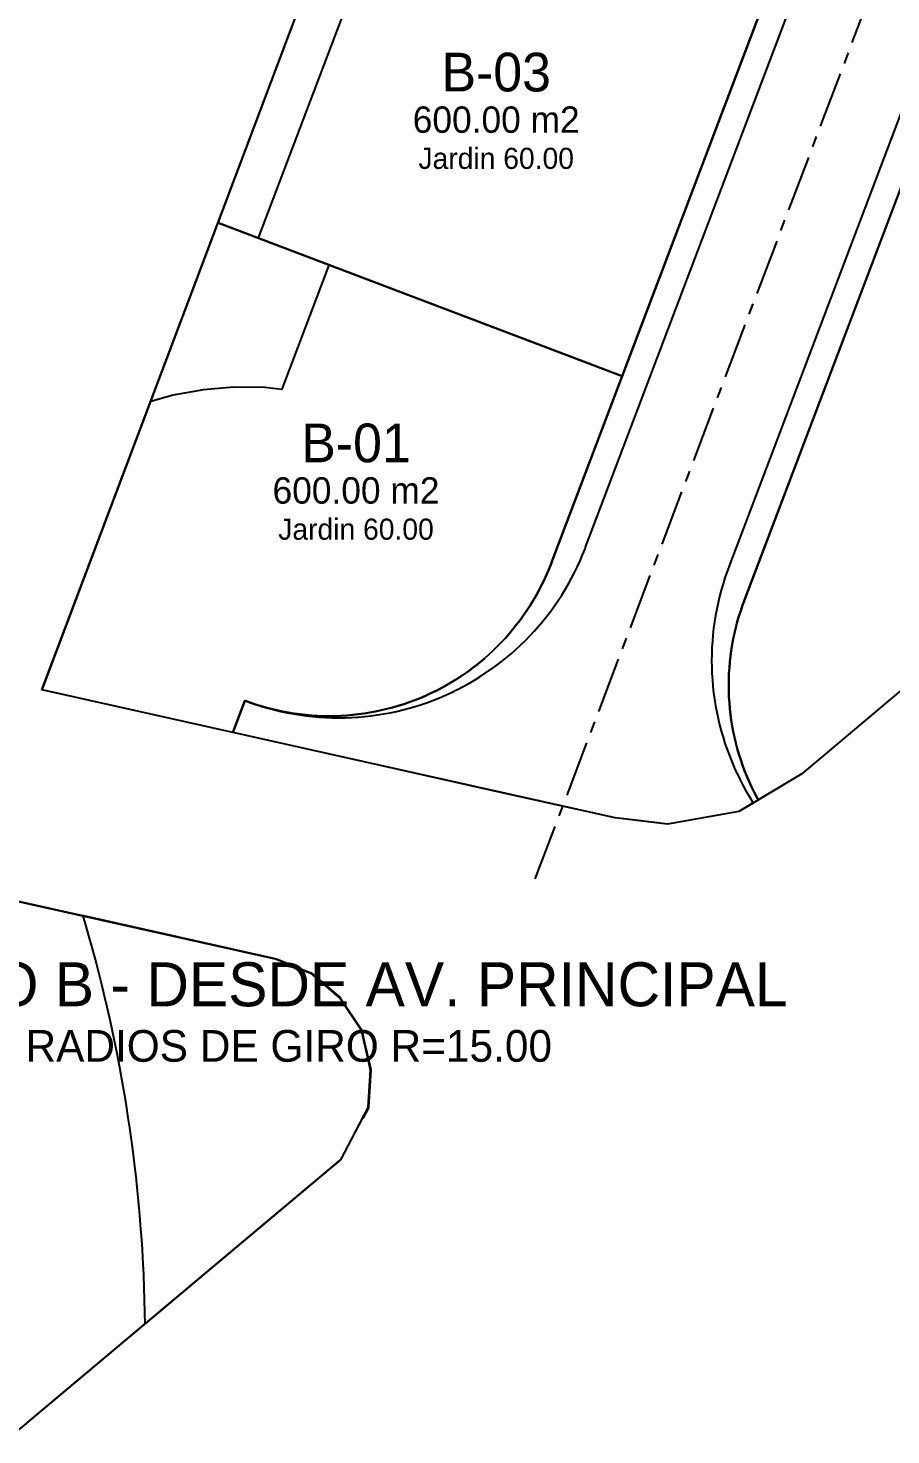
# Model space of a CAD drawing. Header units: metres. Extents: x 357848 to 358234, y 2285108 to 2285465.
# Drawn here: x 358046.2 to 358095.2, y 2285235.5 to 2285315.5 of the extents above; entities that cross this region are included whole.
import ezdxf
from ezdxf.enums import TextEntityAlignment as Align

# ---------------------------------------------------------------- set-up
doc = ezdxf.new("R2010")
doc.units = ezdxf.units.M
doc.linetypes.add('CENTER', pattern=[5.08, 3.175, -0.635, 0.635, -0.635])
for name, color, linetype in [('ACCESO', 1, 'Continuous'), ('JARDIN-DONACION-10', 3, 'Continuous'), ('LOTES', 2, 'Continuous'), ('LOTES-GRANDES', 6, 'Continuous'), ('POLIGONO', 5, 'Continuous'), ('TEXTO', 7, 'Continuous'), ('VIAL-ARROYO', 8, 'Continuous'), ('VIAL-DERECHO-VIA', 9, 'Continuous'), ('VIAL-EJE', 1, 'Continuous')]:
    doc.layers.add(name, color=color, linetype=linetype)

msp = doc.modelspace()

# ---------------------------------------------------------------- linework, layer by layer
at = {"layer": 'JARDIN-DONACION-10'}
msp.add_lwpolyline([(358067.923, 2285326.358), (358059.277, 2285303.543), (358059.276, 2285303.542), (358059.276, 2285303.541), (358059.275, 2285303.54), (358059.275, 2285303.539), (358059.274, 2285303.539), (358059.273, 2285303.538), (358059.273, 2285303.537), (358059.272, 2285303.537), (358059.271, 2285303.537), (358059.27, 2285303.536), (358059.269, 2285303.536), (358059.268, 2285303.536), (358059.267, 2285303.536), (358059.266, 2285303.536), (358059.265, 2285303.536), (358059.264, 2285303.537), (358057.006, 2285304.392), (358057.006, 2285304.392), (358057.005, 2285304.393), (358057.004, 2285304.393), (358057.004, 2285304.394), (358057.003, 2285304.394), (358057.002, 2285304.395), (358057.002, 2285304.396), (358057.001, 2285304.397), (358057.001, 2285304.398), (358057, 2285304.399), (358057, 2285304.399), (358057, 2285304.4), (358057, 2285304.401), (358057, 2285304.402), (358057, 2285304.403), (358057, 2285304.404), (358057, 2285304.405), (358065.604, 2285327.237)], dxfattribs=at)
for points in [[(358053.188, 2285294.243), (358053.187, 2285294.243), (358053.186, 2285294.243), (358053.185, 2285294.243), (358053.184, 2285294.243), (358053.183, 2285294.243), (358053.182, 2285294.243), (358053.181, 2285294.243), (358053.18, 2285294.244), (358053.18, 2285294.244), (358053.179, 2285294.245), (358053.178, 2285294.245), (358053.177, 2285294.246), (358053.177, 2285294.247), (358053.176, 2285294.248), (358053.176, 2285294.249), (358053.176, 2285294.25), (358053.175, 2285294.25), (358053.175, 2285294.251), (358053.175, 2285294.252), (358053.175, 2285294.253), (358053.175, 2285294.254), (358053.175, 2285294.255), (358053.176, 2285294.256), (358056.993, 2285304.387), (358056.994, 2285304.387), (358056.994, 2285304.388), (358056.995, 2285304.389), (358056.995, 2285304.39), (358056.996, 2285304.391), (358056.997, 2285304.391), (358056.998, 2285304.392), (358056.998, 2285304.392), (358056.999, 2285304.392), (358057, 2285304.393), (358057.001, 2285304.393), (358057.002, 2285304.393), (358057.003, 2285304.393), (358057.004, 2285304.393), (358057.005, 2285304.393), (358057.006, 2285304.392), (358063.292, 2285302.01), (358063.293, 2285302.01), (358063.294, 2285302.009), (358063.295, 2285302.009), (358063.296, 2285302.008), (358063.296, 2285302.007), (358063.297, 2285302.007), (358063.298, 2285302.006), (358063.298, 2285302.005), (358063.298, 2285302.004), (358063.299, 2285302.003), (358063.299, 2285302.002), (358063.299, 2285302.001), (358063.299, 2285302), (358063.299, 2285301.999), (358063.299, 2285301.998), (358063.298, 2285301.997), (358060.625, 2285294.943), (358060.624, 2285294.942), (358060.624, 2285294.941), (358060.623, 2285294.94), (358060.623, 2285294.939), (358060.622, 2285294.939), (358060.621, 2285294.938), (358060.62, 2285294.937), (358060.619, 2285294.937), (358060.618, 2285294.937), (358060.617, 2285294.936), (358060.616, 2285294.936), (358060.615, 2285294.936), (358060.614, 2285294.936), (358059.649, 2285295.044), (358059.647, 2285295.044), (358057.906, 2285295.068), (358057.904, 2285295.068), (358056.168, 2285294.922), (358056.167, 2285294.922), (358054.454, 2285294.606), (358054.452, 2285294.606), (358053.188, 2285294.243)], [(358049.341, 2285265.03), (358049.341, 2285265.031), (358049.341, 2285265.032), (358049.341, 2285265.033), (358049.341, 2285265.034), (358049.341, 2285265.035), (358049.341, 2285265.036), (358049.342, 2285265.037), (358049.342, 2285265.038), (358049.342, 2285265.039), (358049.343, 2285265.039), (358049.344, 2285265.04), (358049.344, 2285265.041), (358049.345, 2285265.041), (358049.346, 2285265.042), (358049.347, 2285265.042), (358049.348, 2285265.043), (358049.349, 2285265.043), (358049.35, 2285265.043), (358049.351, 2285265.043), (358049.352, 2285265.043), (358049.353, 2285265.043), (358060.314, 2285262.595), (358060.314, 2285262.595), (358060.314, 2285262.595), (358060.315, 2285262.595), (358060.315, 2285262.595), (358060.315, 2285262.595), (358060.315, 2285262.595), (358060.315, 2285262.595), (358060.315, 2285262.594), (358060.315, 2285262.594), (358060.316, 2285262.594), (358060.316, 2285262.594), (358060.316, 2285262.594), (358060.316, 2285262.594), (358060.316, 2285262.594), (358060.316, 2285262.594), (358060.316, 2285262.594), (358060.316, 2285262.594), (358060.317, 2285262.594), (358060.317, 2285262.594), (358060.317, 2285262.594), (358060.317, 2285262.594), (358060.317, 2285262.594), (358060.317, 2285262.594), (358060.317, 2285262.594), (358060.317, 2285262.594), (358060.318, 2285262.594), (358060.318, 2285262.594), (358060.318, 2285262.594), (358060.318, 2285262.594), (358060.318, 2285262.594), (358060.318, 2285262.594), (358060.318, 2285262.594), (358060.318, 2285262.594), (358060.319, 2285262.593), (358060.319, 2285262.593), (358060.319, 2285262.593), (358060.319, 2285262.593), (358060.319, 2285262.593), (358060.319, 2285262.593), (358060.319, 2285262.593), (358060.319, 2285262.593), (358060.32, 2285262.593), (358060.32, 2285262.593), (358060.32, 2285262.593), (358060.32, 2285262.593), (358060.32, 2285262.593), (358060.32, 2285262.593), (358060.32, 2285262.593), (358060.32, 2285262.593), (358060.321, 2285262.593), (358060.321, 2285262.593), (358060.321, 2285262.593), (358060.321, 2285262.593), (358060.321, 2285262.593), (358060.321, 2285262.592), (358060.321, 2285262.592), (358060.322, 2285262.592), (358062.267, 2285261.803), (358062.268, 2285261.803), (358062.268, 2285261.803), (358062.268, 2285261.803), (358062.268, 2285261.803), (358062.268, 2285261.803), (358062.268, 2285261.803), (358062.268, 2285261.803), (358062.269, 2285261.803), (358062.269, 2285261.803), (358062.269, 2285261.803), (358062.269, 2285261.803), (358062.269, 2285261.803), (358062.269, 2285261.803), (358062.27, 2285261.802), (358062.27, 2285261.802), (358062.27, 2285261.802), (358062.27, 2285261.802), (358062.271, 2285261.802), (358062.271, 2285261.802), (358062.271, 2285261.802), (358062.271, 2285261.802), (358062.272, 2285261.801), (358062.272, 2285261.801), (358062.272, 2285261.801), (358062.272, 2285261.801), (358062.272, 2285261.801), (358062.273, 2285261.801), (358062.273, 2285261.8), (358062.273, 2285261.8), (358062.274, 2285261.8), (358062.274, 2285261.8), (358062.274, 2285261.8), (358062.274, 2285261.8), (358062.274, 2285261.8), (358062.274, 2285261.8), (358062.275, 2285261.799), (358062.275, 2285261.799), (358062.276, 2285261.799), (358062.276, 2285261.799), (358062.276, 2285261.799), (358062.276, 2285261.799), (358062.276, 2285261.798), (358062.277, 2285261.798), (358062.277, 2285261.798), (358062.277, 2285261.798), (358062.277, 2285261.798), (358062.277, 2285261.798), (358062.277, 2285261.798), (358062.278, 2285261.797), (358062.278, 2285261.797), (358062.278, 2285261.797), (358062.278, 2285261.797), (358062.279, 2285261.797), (358062.279, 2285261.797), (358062.279, 2285261.797), (358062.279, 2285261.797), (358062.279, 2285261.797), (358062.279, 2285261.796), (358062.279, 2285261.796), (358062.279, 2285261.796), (358062.279, 2285261.796), (358062.279, 2285261.796), (358062.279, 2285261.796), (358062.28, 2285261.796), (358062.28, 2285261.796), (358063.945, 2285260.368), (358063.945, 2285260.368), (358063.945, 2285260.368), (358063.946, 2285260.368), (358063.946, 2285260.368), (358063.946, 2285260.368), (358063.946, 2285260.368), (358063.946, 2285260.368), (358063.946, 2285260.368), (358063.946, 2285260.367), (358063.946, 2285260.367), (358063.946, 2285260.367), (358063.946, 2285260.367), (358063.946, 2285260.367), (358063.947, 2285260.367), (358063.947, 2285260.367), (358063.947, 2285260.367), (358063.947, 2285260.367), (358063.947, 2285260.366), (358063.947, 2285260.366), (358063.947, 2285260.366), (358063.947, 2285260.366), (358063.948, 2285260.366), (358063.948, 2285260.366), (358063.948, 2285260.366), (358063.948, 2285260.366), (358063.948, 2285260.366), (358063.948, 2285260.366), (358063.948, 2285260.366), (358063.948, 2285260.366), (358063.948, 2285260.365), (358063.948, 2285260.365), (358063.948, 2285260.365), (358063.948, 2285260.365), (358063.949, 2285260.365), (358063.949, 2285260.365), (358063.949, 2285260.364), (358063.949, 2285260.364), (358063.949, 2285260.364), (358063.95, 2285260.364), (358063.95, 2285260.364), (358063.95, 2285260.364), (358063.95, 2285260.363), (358063.95, 2285260.363), (358063.95, 2285260.363), (358063.951, 2285260.363), (358063.951, 2285260.363), (358063.951, 2285260.362), (358063.951, 2285260.362), (358063.951, 2285260.362), (358063.951, 2285260.362), (358063.951, 2285260.362), (358063.951, 2285260.362), (358063.951, 2285260.362), (358063.952, 2285260.361), (358063.952, 2285260.361), (358063.952, 2285260.361), (358063.952, 2285260.361), (358063.952, 2285260.36), (358063.952, 2285260.36), (358063.952, 2285260.36), (358063.953, 2285260.36), (358063.953, 2285260.36), (358063.953, 2285260.36), (358063.953, 2285260.36), (358063.953, 2285260.36), (358063.953, 2285260.36), (358063.953, 2285260.36), (358063.953, 2285260.359), (358063.953, 2285260.359), (358065.143, 2285258.575), (358065.143, 2285258.575), (358065.143, 2285258.574), (358065.143, 2285258.574), (358065.143, 2285258.574), (358065.143, 2285258.574), (358065.143, 2285258.574), (358065.143, 2285258.574), (358065.144, 2285258.574), (358065.144, 2285258.574), (358065.144, 2285258.573), (358065.144, 2285258.573), (358065.144, 2285258.573), (358065.144, 2285258.573), (358065.144, 2285258.573), (358065.144, 2285258.573), (358065.144, 2285258.573), (358065.144, 2285258.572), (358065.144, 2285258.572), (358065.144, 2285258.572), (358065.145, 2285258.572), (358065.145, 2285258.572), (358065.145, 2285258.572), (358065.145, 2285258.572), (358065.145, 2285258.572), (358065.145, 2285258.572), (358065.145, 2285258.571), (358065.145, 2285258.571), (358065.145, 2285258.571), (358065.145, 2285258.571), (358065.145, 2285258.571), (358065.145, 2285258.571), (358065.146, 2285258.57), (358065.146, 2285258.57), (358065.146, 2285258.57), (358065.146, 2285258.57), (358065.146, 2285258.569), (358065.146, 2285258.569), (358065.146, 2285258.569), (358065.146, 2285258.569), (358065.146, 2285258.568), (358065.147, 2285258.568), (358065.147, 2285258.567), (358065.147, 2285258.567), (358065.147, 2285258.567), (358065.147, 2285258.567), (358065.147, 2285258.566), (358065.147, 2285258.566), (358065.147, 2285258.566), (358065.147, 2285258.566), (358065.148, 2285258.566), (358065.148, 2285258.566), (358065.148, 2285258.565), (358065.148, 2285258.565), (358065.148, 2285258.564), (358065.148, 2285258.564), (358065.148, 2285258.564), (358065.148, 2285258.564), (358065.148, 2285258.564), (358065.148, 2285258.563), (358065.148, 2285258.563), (358065.148, 2285258.563), (358065.148, 2285258.563), (358065.148, 2285258.563), (358065.149, 2285258.562), (358065.149, 2285258.562), (358065.149, 2285258.562), (358065.149, 2285258.562), (358065.149, 2285258.562), (358065.149, 2285258.562), (358065.149, 2285258.561), (358065.149, 2285258.561), (358065.149, 2285258.561), (358065.149, 2285258.561), (358065.149, 2285258.561), (358065.149, 2285258.561), (358065.149, 2285258.561), (358065.149, 2285258.561), (358065.673, 2285256.299), (358065.673, 2285256.299), (358065.673, 2285256.299), (358065.673, 2285256.299), (358065.673, 2285256.299), (358065.673, 2285256.299), (358065.673, 2285256.299), (358065.673, 2285256.299), (358065.673, 2285256.299), (358065.673, 2285256.298), (358065.673, 2285256.298), (358065.673, 2285256.298), (358065.673, 2285256.298), (358065.673, 2285256.298), (358065.674, 2285256.297), (358065.674, 2285256.297), (358065.674, 2285256.297), (358065.674, 2285256.297), (358065.674, 2285256.296), (358065.674, 2285256.296), (358065.674, 2285256.296), (358065.674, 2285256.296), (358065.674, 2285256.295), (358065.674, 2285256.295), (358065.674, 2285256.295), (358065.674, 2285256.295), (358065.674, 2285256.295), (358065.674, 2285256.295), (358065.674, 2285256.294), (358065.674, 2285256.294), (358065.674, 2285256.293), (358065.674, 2285256.293), (358065.674, 2285256.293), (358065.674, 2285256.293), (358065.674, 2285256.293), (358065.674, 2285256.292), (358065.674, 2285256.292), (358065.674, 2285256.292), (358065.674, 2285256.291), (358065.674, 2285256.291), (358065.674, 2285256.291), (358065.674, 2285256.291), (358065.674, 2285256.29), (358065.674, 2285256.29), (358065.674, 2285256.29), (358065.674, 2285256.29), (358065.674, 2285256.29), (358065.674, 2285256.29), (358065.674, 2285256.289), (358065.674, 2285256.289), (358065.674, 2285256.289), (358065.674, 2285256.289), (358065.674, 2285256.288), (358065.674, 2285256.288), (358065.674, 2285256.288), (358065.674, 2285256.288), (358065.674, 2285256.288), (358065.674, 2285256.288), (358065.674, 2285256.287), (358065.674, 2285256.287), (358065.674, 2285256.287), (358065.674, 2285256.287), (358065.674, 2285256.287), (358065.674, 2285256.287), (358065.542, 2285254.146), (358065.542, 2285254.146), (358065.542, 2285254.146), (358065.542, 2285254.146), (358065.542, 2285254.146), (358065.542, 2285254.146), (358065.542, 2285254.145), (358065.542, 2285254.145), (358065.542, 2285254.145), (358065.542, 2285254.145), (358065.542, 2285254.145), (358065.542, 2285254.145), (358065.542, 2285254.144), (358065.542, 2285254.144), (358065.542, 2285254.144), (358065.542, 2285254.143), (358065.542, 2285254.143), (358065.542, 2285254.143), (358065.542, 2285254.143), (358065.542, 2285254.143), (358065.542, 2285254.142), (358065.542, 2285254.142), (358065.542, 2285254.142), (358065.542, 2285254.142), (358065.542, 2285254.141), (358065.542, 2285254.141), (358065.542, 2285254.14), (358065.542, 2285254.14), (358065.542, 2285254.139), (358065.541, 2285254.139), (358065.541, 2285254.139), (358065.541, 2285254.139), (358065.541, 2285254.139), (358065.541, 2285254.138), (358065.541, 2285254.138), (358065.541, 2285254.137), (358065.541, 2285254.137), (358065.541, 2285254.136), (358065.541, 2285254.136), (358065.541, 2285254.136), (358065.54, 2285254.135), (358065.54, 2285254.135), (358065.54, 2285254.135), (358065.54, 2285254.135), (358065.54, 2285254.135), (358065.54, 2285254.134), (358065.54, 2285254.134), (358065.54, 2285254.133), (358065.539, 2285254.133), (358065.539, 2285254.133), (358065.539, 2285254.132), (358065.539, 2285254.132), (358065.539, 2285254.132), (358065.539, 2285254.132), (358065.539, 2285254.132), (358065.539, 2285254.132), (358065.539, 2285254.131), (358065.539, 2285254.131), (358065.538, 2285254.13), (358065.538, 2285254.13), (358065.538, 2285254.13), (358065.538, 2285254.13), (358065.538, 2285254.13), (358065.538, 2285254.13), (358065.538, 2285254.13), (358065.538, 2285254.13), (358065.538, 2285254.129), (358065.538, 2285254.129), (358065.538, 2285254.129), (358065.538, 2285254.129), (358065.538, 2285254.129), (358065.538, 2285254.129), (358065.538, 2285254.129), (358065.538, 2285254.129), (358065.232, 2285253.548), (358065.232, 2285253.548), (358065.232, 2285253.547), (358065.232, 2285253.547), (358065.232, 2285253.547), (358065.232, 2285253.547), (358065.232, 2285253.547), (358065.232, 2285253.547), (358065.232, 2285253.547), (358065.231, 2285253.547), (358065.231, 2285253.546), (358065.231, 2285253.546), (358065.231, 2285253.546), (358065.231, 2285253.546), (358065.231, 2285253.545), (358065.231, 2285253.545), (358065.231, 2285253.545), (358065.23, 2285253.545), (358065.23, 2285253.544), (358065.23, 2285253.544), (358065.23, 2285253.544), (358065.23, 2285253.544), (358065.229, 2285253.543), (358065.229, 2285253.543), (358065.229, 2285253.543), (358065.229, 2285253.543), (358065.229, 2285253.542), (358065.229, 2285253.542), (358065.228, 2285253.542), (358065.228, 2285253.542), (358065.227, 2285253.54), (358065.227, 2285253.54), (358065.226, 2285253.539), (358065.225, 2285253.538), (358065.224, 2285253.537), (358065.224, 2285253.537), (358065.223, 2285253.536), (358065.223, 2285253.536), (358065.222, 2285253.535), (358065.221, 2285253.535), (358065.22, 2285253.534), (358065.22, 2285253.533), (358065.218, 2285253.533), (358065.218, 2285253.532), (358065.217, 2285253.532), (358065.216, 2285253.531), (358065.215, 2285253.531), (358065.215, 2285253.53), (358065.213, 2285253.53), (358065.213, 2285253.53), (358065.212, 2285253.529), (358065.211, 2285253.529), (358065.21, 2285253.528), (358065.209, 2285253.528), (358065.208, 2285253.528), (358065.208, 2285253.528), (358065.206, 2285253.527), (358065.206, 2285253.527), (358065.204, 2285253.527), (358065.204, 2285253.527), (358065.202, 2285253.526), (358065.202, 2285253.526), (358065.2, 2285253.526), (358065.2, 2285253.526), (358065.199, 2285253.526), (358065.199, 2285253.526), (358065.199, 2285253.526), (358065.199, 2285253.526), (358065.197, 2285253.526), (358065.196, 2285253.526), (358065.195, 2285253.526), (358065.194, 2285253.525), (358065.193, 2285253.525), (358065.192, 2285253.525), (358065.192, 2285253.525), (358065.19, 2285253.524), (358065.19, 2285253.524), (358065.189, 2285253.523), (358065.188, 2285253.523), (358065.187, 2285253.522), (358065.187, 2285253.522), (358065.185, 2285253.521), (358065.185, 2285253.52), (358065.184, 2285253.519), (358065.184, 2285253.519), (358065.183, 2285253.518), (358065.183, 2285253.518), (358065.182, 2285253.516), (358065.181, 2285253.515), (358065.181, 2285253.515), (358063.947, 2285251.169), (358063.947, 2285251.168), (358063.946, 2285251.167), (358063.946, 2285251.167), (358063.945, 2285251.166), (358063.945, 2285251.165), (358063.944, 2285251.164), (358063.943, 2285251.164), (358063.942, 2285251.163), (358063.942, 2285251.162), (358052.877, 2285241.878), (358052.876, 2285241.878), (358052.875, 2285241.877), (358052.875, 2285241.877), (358052.874, 2285241.876), (358052.873, 2285241.876), (358052.872, 2285241.876), (358052.871, 2285241.876), (358052.87, 2285241.876), (358052.869, 2285241.876), (358052.868, 2285241.876), (358052.867, 2285241.877), (358052.866, 2285241.877), (358052.865, 2285241.878), (358052.864, 2285241.878), (358052.864, 2285241.879), (358052.863, 2285241.88), (358052.862, 2285241.88), (358052.862, 2285241.881), (358052.861, 2285241.882), (358052.861, 2285241.883), (358052.861, 2285241.884), (358052.861, 2285241.885), (358052.861, 2285241.886), (358052.861, 2285241.89), (358052.861, 2285241.89), (358052.851, 2285242.452), (358052.851, 2285242.452), (358052.831, 2285243.283), (358052.831, 2285243.283), (358052.813, 2285243.845), (358052.813, 2285243.845), (358052.779, 2285244.676), (358052.779, 2285244.676), (358052.751, 2285245.237), (358052.751, 2285245.237), (358052.703, 2285246.068), (358052.703, 2285246.068), (358052.667, 2285246.628), (358052.667, 2285246.629), (358052.605, 2285247.458), (358052.605, 2285247.458), (358052.56, 2285248.018), (358052.56, 2285248.018), (358052.485, 2285248.846), (358052.485, 2285248.846), (358052.43, 2285249.406), (358052.43, 2285249.406), (358052.341, 2285250.233), (358052.341, 2285250.233), (358052.277, 2285250.791), (358052.277, 2285250.791), (358052.175, 2285251.616), (358052.175, 2285251.616), (358052.102, 2285252.173), (358052.102, 2285252.174), (358051.987, 2285252.997), (358051.987, 2285252.997), (358051.904, 2285253.553), (358051.904, 2285253.553), (358051.775, 2285254.375), (358051.775, 2285254.375), (358051.684, 2285254.929), (358051.684, 2285254.929), (358051.542, 2285255.749), (358051.542, 2285255.749), (358051.441, 2285256.301), (358051.441, 2285256.302), (358051.286, 2285257.118), (358051.286, 2285257.119), (358051.176, 2285257.67), (358051.176, 2285257.67), (358051.007, 2285258.484), (358051.007, 2285258.484), (358050.888, 2285259.033), (358050.888, 2285259.033), (358050.706, 2285259.845), (358050.706, 2285259.845), (358050.579, 2285260.392), (358050.578, 2285260.392), (358050.383, 2285261.201), (358050.383, 2285261.201), (358050.246, 2285261.746), (358050.246, 2285261.746), (358050.038, 2285262.551), (358050.038, 2285262.551), (358049.892, 2285263.094), (358049.892, 2285263.094), (358049.671, 2285263.895), (358049.67, 2285263.895), (358049.516, 2285264.436), (358049.516, 2285264.436), (358049.341, 2285265.03)]]:
    msp.add_lwpolyline(points, close=True, dxfattribs=at)
at = {"layer": 'LOTES'}
for points in [[(358079.952, 2285295.697), (358056.997, 2285304.396), (358065.608, 2285327.246), (358088.605, 2285318.531), (358079.952, 2285295.697)], [(358075.936, 2285285.099), (358075.936, 2285285.098), (358075.936, 2285285.098), (358075.936, 2285285.097), (358075.935, 2285285.097), (358075.935, 2285285.096), (358075.935, 2285285.096), (358075.935, 2285285.096), (358075.934, 2285285.095), (358075.934, 2285285.094), (358075.933, 2285285.093), (358075.906, 2285285.02), (358075.906, 2285285.02), (358075.906, 2285285.02), (358075.906, 2285285.02), (358075.783, 2285284.713), (358075.783, 2285284.713), (358075.783, 2285284.712), (358075.783, 2285284.712), (358075.653, 2285284.408), (358075.653, 2285284.408), (358075.653, 2285284.408), (358075.653, 2285284.408), (358075.515, 2285284.107), (358075.515, 2285284.107), (358075.515, 2285284.107), (358075.515, 2285284.107), (358075.369, 2285283.809), (358075.369, 2285283.809), (358075.369, 2285283.809), (358075.369, 2285283.809), (358075.217, 2285283.515), (358075.217, 2285283.515), (358075.217, 2285283.515), (358075.217, 2285283.515), (358075.057, 2285283.225), (358075.057, 2285283.225), (358075.057, 2285283.225), (358075.057, 2285283.224), (358074.89, 2285282.939), (358074.89, 2285282.938), (358074.89, 2285282.938), (358074.89, 2285282.938), (358074.717, 2285282.656), (358074.716, 2285282.656), (358074.716, 2285282.656), (358074.716, 2285282.656), (358074.536, 2285282.379), (358074.536, 2285282.379), (358074.536, 2285282.378), (358074.536, 2285282.378), (358074.348, 2285282.106), (358074.348, 2285282.105), (358074.348, 2285282.105), (358074.348, 2285282.105), (358074.154, 2285281.837), (358074.154, 2285281.837), (358074.154, 2285281.837), (358074.154, 2285281.837), (358073.954, 2285281.573), (358073.954, 2285281.573), (358073.953, 2285281.573), (358073.953, 2285281.573), (358073.747, 2285281.315), (358073.747, 2285281.315), (358073.746, 2285281.314), (358073.746, 2285281.314), (358073.533, 2285281.061), (358073.533, 2285281.061), (358073.533, 2285281.061), (358073.533, 2285281.061), (358073.314, 2285280.813), (358073.314, 2285280.813), (358073.314, 2285280.813), (358073.314, 2285280.813), (358073.088, 2285280.57), (358073.088, 2285280.57), (358073.088, 2285280.57), (358073.088, 2285280.57), (358072.857, 2285280.333), (358072.857, 2285280.333), (358072.857, 2285280.333), (358072.857, 2285280.333), (358072.62, 2285280.102), (358072.62, 2285280.102), (358072.62, 2285280.101), (358072.619, 2285280.101), (358072.377, 2285279.876), (358072.377, 2285279.876), (358072.377, 2285279.876), (358072.377, 2285279.876), (358072.129, 2285279.657), (358072.129, 2285279.657), (358072.129, 2285279.656), (358072.129, 2285279.656), (358071.875, 2285279.443), (358071.875, 2285279.443), (358071.875, 2285279.443), (358071.875, 2285279.443), (358071.617, 2285279.236), (358071.617, 2285279.236), (358071.616, 2285279.236), (358071.616, 2285279.236), (358071.353, 2285279.036), (358071.353, 2285279.036), (358071.353, 2285279.035), (358071.353, 2285279.035), (358071.084, 2285278.841), (358071.084, 2285278.841), (358071.084, 2285278.841), (358071.084, 2285278.841), (358070.811, 2285278.654), (358070.811, 2285278.654), (358070.811, 2285278.654), (358070.811, 2285278.654), (358070.534, 2285278.473), (358070.533, 2285278.473), (358070.533, 2285278.473), (358070.533, 2285278.473), (358070.251, 2285278.3), (358070.251, 2285278.299), (358070.251, 2285278.299), (358070.251, 2285278.299), (358069.965, 2285278.133), (358069.965, 2285278.133), (358069.965, 2285278.133), (358069.965, 2285278.132), (358069.675, 2285277.973), (358069.675, 2285277.973), (358069.675, 2285277.973), (358069.675, 2285277.973), (358069.381, 2285277.82), (358069.381, 2285277.82), (358069.381, 2285277.82), (358069.38, 2285277.82), (358069.083, 2285277.675), (358069.083, 2285277.675), (358069.083, 2285277.675), (358069.083, 2285277.675), (358068.782, 2285277.537), (358068.782, 2285277.537), (358068.782, 2285277.537), (358068.781, 2285277.537), (358068.477, 2285277.406), (358068.477, 2285277.406), (358068.477, 2285277.406), (358068.477, 2285277.406), (358068.17, 2285277.283), (358068.17, 2285277.283), (358068.169, 2285277.283), (358068.169, 2285277.283), (358067.859, 2285277.168), (358067.859, 2285277.168), (358067.859, 2285277.168), (358067.859, 2285277.168), (358067.546, 2285277.06), (358067.546, 2285277.06), (358067.545, 2285277.06), (358067.545, 2285277.06), (358067.23, 2285276.96), (358067.23, 2285276.96), (358067.23, 2285276.96), (358067.229, 2285276.96), (358066.912, 2285276.868), (358066.912, 2285276.868), (358066.911, 2285276.868), (358066.911, 2285276.868), (358066.591, 2285276.783), (358066.591, 2285276.783), (358066.591, 2285276.783), (358066.591, 2285276.783), (358066.269, 2285276.707), (358066.269, 2285276.707), (358066.269, 2285276.707), (358066.269, 2285276.707), (358065.945, 2285276.638), (358065.945, 2285276.638), (358065.945, 2285276.638), (358065.944, 2285276.638), (358065.619, 2285276.578), (358065.619, 2285276.577), (358065.619, 2285276.577), (358065.619, 2285276.577), (358065.292, 2285276.525), (358065.292, 2285276.525), (358065.292, 2285276.525), (358065.292, 2285276.525), (358064.964, 2285276.48), (358064.964, 2285276.48), (358064.963, 2285276.48), (358064.963, 2285276.48), (358064.634, 2285276.444), (358064.634, 2285276.444), (358064.634, 2285276.444), (358064.634, 2285276.444), (358064.304, 2285276.415), (358064.304, 2285276.415), (358064.304, 2285276.415), (358064.304, 2285276.415), (358063.974, 2285276.395), (358063.973, 2285276.395), (358063.973, 2285276.395), (358063.973, 2285276.395), (358063.642, 2285276.383), (358063.642, 2285276.383), (358063.642, 2285276.383), (358063.642, 2285276.383), (358063.311, 2285276.379), (358063.311, 2285276.379), (358063.311, 2285276.379), (358063.311, 2285276.379), (358062.98, 2285276.383), (358062.98, 2285276.383), (358062.979, 2285276.383), (358062.979, 2285276.383), (358062.649, 2285276.395), (358062.649, 2285276.395), (358062.648, 2285276.395), (358062.648, 2285276.395), (358062.318, 2285276.415), (358062.318, 2285276.415), (358062.318, 2285276.415), (358062.318, 2285276.415), (358061.988, 2285276.444), (358061.988, 2285276.444), (358061.988, 2285276.444), (358061.987, 2285276.444), (358061.659, 2285276.48), (358061.658, 2285276.48), (358061.658, 2285276.48), (358061.658, 2285276.48), (358061.33, 2285276.525), (358061.33, 2285276.525), (358061.33, 2285276.525), (358061.33, 2285276.525), (358061.003, 2285276.577), (358061.003, 2285276.577), (358061.003, 2285276.577), (358061.003, 2285276.577), (358060.677, 2285276.638), (358060.677, 2285276.638), (358060.677, 2285276.638), (358060.677, 2285276.638), (358060.353, 2285276.707), (358060.353, 2285276.707), (358060.353, 2285276.707), (358060.353, 2285276.707), (358060.031, 2285276.783), (358060.031, 2285276.783), (358060.031, 2285276.783), (358060.03, 2285276.783), (358059.711, 2285276.868), (358059.71, 2285276.868), (358059.71, 2285276.868), (358059.71, 2285276.868), (358059.392, 2285276.96), (358059.392, 2285276.96), (358059.392, 2285276.96), (358059.392, 2285276.96), (358059.076, 2285277.06), (358059.076, 2285277.06), (358059.076, 2285277.06), (358059.076, 2285277.06), (358058.763, 2285277.168), (358058.763, 2285277.168), (358058.763, 2285277.168), (358058.763, 2285277.168), (358058.537, 2285277.252), (358058.536, 2285277.252), (358058.535, 2285277.252), (358058.534, 2285277.252), (358058.533, 2285277.253), (358058.532, 2285277.253), (358058.531, 2285277.252), (358058.53, 2285277.252), (358058.529, 2285277.252), (358058.529, 2285277.251), (358058.528, 2285277.251), (358058.527, 2285277.25), (358058.526, 2285277.25), (358058.526, 2285277.249), (358058.525, 2285277.248), (358058.524, 2285277.247), (358058.524, 2285277.246), (358058.524, 2285277.246), (358057.845, 2285275.456), (358057.845, 2285275.455), (358057.845, 2285275.454), (358057.845, 2285275.453), (358057.844, 2285275.452), (358057.844, 2285275.451), (358057.843, 2285275.45), (358057.843, 2285275.45), (358057.842, 2285275.449), (358057.841, 2285275.448), (358057.84, 2285275.448), (358057.84, 2285275.447), (358057.839, 2285275.447), (358057.838, 2285275.447), (358057.837, 2285275.447), (358057.836, 2285275.446), (358057.835, 2285275.446), (358057.834, 2285275.447), (358057.833, 2285275.447), (358047.011, 2285277.865), (358047.01, 2285277.865), (358047.009, 2285277.865), (358047.008, 2285277.866), (358047.007, 2285277.866), (358047.007, 2285277.867), (358047.006, 2285277.868), (358047.005, 2285277.868), (358047.005, 2285277.869), (358047.004, 2285277.87), (358047.004, 2285277.871), (358047.004, 2285277.872), (358047.003, 2285277.873), (358047.003, 2285277.874), (358047.003, 2285277.875), (358047.003, 2285277.876), (358047.004, 2285277.877), (358047.004, 2285277.878), (358056.997, 2285304.396), (358079.952, 2285295.697), (358075.936, 2285285.099)]]:
    msp.add_lwpolyline(points, close=True, dxfattribs=at)
msp.add_lwpolyline([(358121.846, 2285299.8), (358090.154, 2285273.1), (358090.154, 2285273.1), (358090.153, 2285273.099), (358090.153, 2285273.099), (358090.153, 2285273.099), (358090.152, 2285273.099), (358090.152, 2285273.099), (358087.684, 2285271.618), (358087.684, 2285271.617), (358087.683, 2285271.617), (358087.682, 2285271.617), (358087.682, 2285271.617), (358087.681, 2285271.616), (358087.68, 2285271.616), (358087.679, 2285271.616), (358087.678, 2285271.616), (358087.677, 2285271.616), (358087.676, 2285271.617), (358087.676, 2285271.617), (358087.675, 2285271.617), (358087.674, 2285271.617), (358087.673, 2285271.618), (358087.672, 2285271.619), (358087.671, 2285271.619), (358087.671, 2285271.62), (358087.67, 2285271.621), (358087.67, 2285271.621), (358087.67, 2285271.622), (358087.59, 2285271.766), (358087.59, 2285271.766), (358087.59, 2285271.767), (358087.59, 2285271.767), (358087.59, 2285271.767), (358087.59, 2285271.767), (358087.437, 2285272.061), (358087.437, 2285272.061), (358087.437, 2285272.061), (358087.437, 2285272.061), (358087.437, 2285272.061), (358087.437, 2285272.061), (358087.292, 2285272.358), (358087.292, 2285272.358), (358087.292, 2285272.359), (358087.292, 2285272.359), (358087.292, 2285272.359), (358087.292, 2285272.359), (358087.154, 2285272.66), (358087.154, 2285272.66), (358087.154, 2285272.66), (358087.154, 2285272.66), (358087.154, 2285272.66), (358087.154, 2285272.66), (358087.024, 2285272.964), (358087.024, 2285272.964), (358087.023, 2285272.964), (358087.023, 2285272.964), (358087.023, 2285272.965), (358087.023, 2285272.965), (358086.901, 2285273.272), (358086.901, 2285273.272), (358086.9, 2285273.272), (358086.9, 2285273.272), (358086.9, 2285273.272), (358086.9, 2285273.272), (358086.785, 2285273.582), (358086.785, 2285273.582), (358086.785, 2285273.583), (358086.785, 2285273.583), (358086.785, 2285273.583), (358086.785, 2285273.583), (358086.677, 2285273.896), (358086.677, 2285273.896), (358086.677, 2285273.896), (358086.677, 2285273.896), (358086.677, 2285273.896), (358086.677, 2285273.896), (358086.577, 2285274.211), (358086.577, 2285274.211), (358086.577, 2285274.212), (358086.577, 2285274.212), (358086.577, 2285274.212), (358086.577, 2285274.212), (358086.485, 2285274.53), (358086.485, 2285274.53), (358086.485, 2285274.53), (358086.485, 2285274.53), (358086.485, 2285274.53), (358086.485, 2285274.53), (358086.401, 2285274.85), (358086.401, 2285274.85), (358086.4, 2285274.85), (358086.4, 2285274.85), (358086.4, 2285274.851), (358086.4, 2285274.851), (358086.324, 2285275.172), (358086.324, 2285275.172), (358086.324, 2285275.173), (358086.324, 2285275.173), (358086.324, 2285275.173), (358086.324, 2285275.173), (358086.255, 2285275.497), (358086.255, 2285275.497), (358086.255, 2285275.497), (358086.255, 2285275.497), (358086.255, 2285275.497), (358086.255, 2285275.497), (358086.195, 2285275.822), (358086.195, 2285275.822), (358086.195, 2285275.823), (358086.195, 2285275.823), (358086.195, 2285275.823), (358086.195, 2285275.823), (358086.142, 2285276.149), (358086.142, 2285276.149), (358086.142, 2285276.15), (358086.142, 2285276.15), (358086.142, 2285276.15), (358086.142, 2285276.15), (358086.097, 2285276.478), (358086.097, 2285276.478), (358086.097, 2285276.478), (358086.097, 2285276.478), (358086.097, 2285276.478), (358086.097, 2285276.478), (358086.061, 2285276.807), (358086.061, 2285276.807), (358086.061, 2285276.807), (358086.061, 2285276.807), (358086.061, 2285276.808), (358086.061, 2285276.808), (358086.032, 2285277.137), (358086.032, 2285277.137), (358086.032, 2285277.137), (358086.032, 2285277.138), (358086.032, 2285277.138), (358086.032, 2285277.138), (358086.012, 2285277.468), (358086.012, 2285277.468), (358086.012, 2285277.468), (358086.012, 2285277.468), (358086.012, 2285277.468), (358086.012, 2285277.468), (358086, 2285277.799), (358086, 2285277.799), (358086, 2285277.799), (358086, 2285277.799), (358086, 2285277.799), (358086, 2285277.8), (358085.996, 2285278.13), (358085.996, 2285278.13), (358085.996, 2285278.131), (358085.996, 2285278.131), (358085.996, 2285278.131), (358085.996, 2285278.131), (358086, 2285278.462), (358086, 2285278.462), (358086, 2285278.462), (358086, 2285278.462), (358086, 2285278.462), (358086, 2285278.462), (358086.012, 2285278.793), (358086.012, 2285278.793), (358086.012, 2285278.793), (358086.012, 2285278.793), (358086.012, 2285278.793), (358086.012, 2285278.793), (358086.032, 2285279.123), (358086.032, 2285279.123), (358086.032, 2285279.124), (358086.032, 2285279.124), (358086.032, 2285279.124), (358086.032, 2285279.124), (358086.061, 2285279.453), (358086.061, 2285279.454), (358086.061, 2285279.454), (358086.061, 2285279.454), (358086.061, 2285279.454), (358086.061, 2285279.454), (358086.097, 2285279.783), (358086.097, 2285279.783), (358086.097, 2285279.783), (358086.097, 2285279.783), (358086.097, 2285279.783), (358086.097, 2285279.783), (358086.142, 2285280.111), (358086.142, 2285280.111), (358086.142, 2285280.111), (358086.142, 2285280.112), (358086.142, 2285280.112), (358086.142, 2285280.112), (358086.195, 2285280.438), (358086.195, 2285280.438), (358086.195, 2285280.439), (358086.195, 2285280.439), (358086.195, 2285280.439), (358086.195, 2285280.439), (358086.255, 2285280.764), (358086.255, 2285280.764), (358086.255, 2285280.764), (358086.255, 2285280.764), (358086.255, 2285280.764), (358086.255, 2285280.765), (358086.324, 2285281.088), (358086.324, 2285281.088), (358086.324, 2285281.088), (358086.324, 2285281.089), (358086.324, 2285281.089), (358086.324, 2285281.089), (358086.4, 2285281.41), (358086.4, 2285281.411), (358086.4, 2285281.411), (358086.4, 2285281.411), (358086.4, 2285281.411), (358086.4, 2285281.411), (358086.485, 2285281.731), (358086.485, 2285281.731), (358086.485, 2285281.731), (358086.485, 2285281.731), (358086.485, 2285281.731), (358086.485, 2285281.731), (358086.577, 2285282.049), (358086.577, 2285282.049), (358086.577, 2285282.049), (358086.577, 2285282.05), (358086.577, 2285282.05), (358086.577, 2285282.05), (358086.677, 2285282.365), (358086.677, 2285282.365), (358086.677, 2285282.365), (358086.677, 2285282.365), (358086.677, 2285282.365), (358086.677, 2285282.366), (358086.785, 2285282.678), (358086.785, 2285282.678), (358086.785, 2285282.679), (358086.785, 2285282.679), (358086.785, 2285282.679), (358086.785, 2285282.679), (358086.872, 2285282.912), (358086.872, 2285282.912), (358086.872, 2285282.913), (358086.872, 2285282.915), (358086.873, 2285282.915), (358086.873, 2285282.915), (358086.873, 2285282.916), (358086.873, 2285282.916), (358086.873, 2285282.916), (358086.873, 2285282.917), (358086.873, 2285282.917), (358086.873, 2285282.918), (358086.873, 2285282.918), (358086.873, 2285282.918), (358086.873, 2285282.918), (358086.873, 2285282.918), (358096.859, 2285309.269)], dxfattribs=at)
at = {"layer": 'LOTES-GRANDES'}
msp.add_lwpolyline([(358014.453, 2285272.837), (358060.314, 2285262.595), (358060.314, 2285262.595), (358060.314, 2285262.595), (358060.315, 2285262.595), (358060.315, 2285262.595), (358060.315, 2285262.595), (358060.315, 2285262.594), (358060.316, 2285262.594), (358060.316, 2285262.594), (358060.316, 2285262.594), (358060.316, 2285262.594), (358060.317, 2285262.594), (358060.317, 2285262.594), (358060.317, 2285262.594), (358060.317, 2285262.594), (358060.317, 2285262.594), (358060.317, 2285262.594), (358060.318, 2285262.594), (358060.318, 2285262.594), (358060.318, 2285262.594), (358060.318, 2285262.594), (358060.319, 2285262.593), (358060.319, 2285262.593), (358060.319, 2285262.593), (358060.319, 2285262.593), (358060.32, 2285262.593), (358060.32, 2285262.593), (358060.32, 2285262.593), (358060.32, 2285262.593), (358060.32, 2285262.593), (358060.321, 2285262.593), (358060.321, 2285262.593), (358060.321, 2285262.592), (358060.322, 2285262.592), (358062.268, 2285261.803), (358062.268, 2285261.803), (358062.268, 2285261.803), (358062.268, 2285261.803), (358062.268, 2285261.803), (358062.268, 2285261.803), (358062.269, 2285261.803), (358062.269, 2285261.803), (358062.269, 2285261.803), (358062.269, 2285261.803), (358062.27, 2285261.802), (358062.27, 2285261.802), (358062.271, 2285261.802), (358062.271, 2285261.802), (358062.272, 2285261.801), (358062.272, 2285261.801), (358062.272, 2285261.801), (358062.273, 2285261.801), (358062.273, 2285261.8), (358062.274, 2285261.8), (358062.274, 2285261.8), (358062.274, 2285261.8), (358062.275, 2285261.799), (358062.276, 2285261.799), (358062.276, 2285261.799), (358062.276, 2285261.799), (358062.277, 2285261.798), (358062.277, 2285261.798), (358062.277, 2285261.798), (358062.278, 2285261.797), (358062.278, 2285261.797), (358062.279, 2285261.797), (358062.279, 2285261.797), (358062.279, 2285261.797), (358062.279, 2285261.797), (358062.279, 2285261.796), (358062.279, 2285261.796), (358062.279, 2285261.796), (358062.279, 2285261.796), (358062.28, 2285261.796), (358063.945, 2285260.368), (358063.945, 2285260.368), (358063.946, 2285260.368), (358063.946, 2285260.368), (358063.946, 2285260.368), (358063.946, 2285260.368), (358063.946, 2285260.367), (358063.946, 2285260.367), (358063.946, 2285260.367), (358063.946, 2285260.367), (358063.947, 2285260.367), (358063.947, 2285260.367), (358063.947, 2285260.367), (358063.947, 2285260.366), (358063.947, 2285260.366), (358063.948, 2285260.366), (358063.948, 2285260.366), (358063.948, 2285260.366), (358063.948, 2285260.366), (358063.948, 2285260.366), (358063.948, 2285260.365), (358063.948, 2285260.365), (358063.948, 2285260.365), (358063.949, 2285260.365), (358063.949, 2285260.364), (358063.95, 2285260.364), (358063.95, 2285260.364), (358063.95, 2285260.363), (358063.951, 2285260.363), (358063.951, 2285260.362), (358063.951, 2285260.362), (358063.951, 2285260.362), (358063.951, 2285260.362), (358063.951, 2285260.362), (358063.952, 2285260.361), (358063.952, 2285260.361), (358063.952, 2285260.36), (358063.953, 2285260.36), (358063.953, 2285260.36), (358063.953, 2285260.36), (358063.953, 2285260.36), (358063.953, 2285260.36), (358063.953, 2285260.36), (358063.953, 2285260.359), (358063.953, 2285260.359), (358063.953, 2285260.359), (358065.143, 2285258.575), (358065.143, 2285258.575), (358065.143, 2285258.574), (358065.143, 2285258.574), (358065.143, 2285258.574), (358065.143, 2285258.574), (358065.144, 2285258.574), (358065.144, 2285258.573), (358065.144, 2285258.573), (358065.144, 2285258.573), (358065.144, 2285258.573), (358065.144, 2285258.572), (358065.144, 2285258.572), (358065.145, 2285258.572), (358065.145, 2285258.572), (358065.145, 2285258.572), (358065.145, 2285258.571), (358065.145, 2285258.571), (358065.145, 2285258.571), (358065.145, 2285258.571), (358065.146, 2285258.57), (358065.146, 2285258.57), (358065.146, 2285258.569), (358065.146, 2285258.569), (358065.147, 2285258.568), (358065.147, 2285258.567), (358065.147, 2285258.567), (358065.147, 2285258.566), (358065.147, 2285258.566), (358065.148, 2285258.566), (358065.148, 2285258.565), (358065.148, 2285258.564), (358065.148, 2285258.564), (358065.148, 2285258.563), (358065.148, 2285258.563), (358065.148, 2285258.563), (358065.149, 2285258.562), (358065.149, 2285258.562), (358065.149, 2285258.562), (358065.149, 2285258.561), (358065.149, 2285258.561), (358065.149, 2285258.561), (358065.149, 2285258.561), (358065.149, 2285258.561), (358065.673, 2285256.299), (358065.673, 2285256.299), (358065.673, 2285256.299), (358065.673, 2285256.299), (358065.673, 2285256.299), (358065.673, 2285256.299), (358065.673, 2285256.298), (358065.673, 2285256.298), (358065.673, 2285256.298), (358065.673, 2285256.298), (358065.674, 2285256.297), (358065.674, 2285256.297), (358065.674, 2285256.296), (358065.674, 2285256.296), (358065.674, 2285256.295), (358065.674, 2285256.295), (358065.674, 2285256.295), (358065.674, 2285256.295), (358065.674, 2285256.294), (358065.674, 2285256.293), (358065.674, 2285256.293), (358065.674, 2285256.292), (358065.674, 2285256.292), (358065.674, 2285256.291), (358065.674, 2285256.291), (358065.674, 2285256.291), (358065.674, 2285256.29), (358065.674, 2285256.29), (358065.674, 2285256.29), (358065.674, 2285256.289), (358065.674, 2285256.289), (358065.674, 2285256.288), (358065.674, 2285256.288), (358065.674, 2285256.288), (358065.674, 2285256.288), (358065.674, 2285256.288), (358065.674, 2285256.287), (358065.674, 2285256.287), (358065.674, 2285256.287), (358065.674, 2285256.287), (358065.542, 2285254.146), (358065.542, 2285254.146), (358065.542, 2285254.146), (358065.542, 2285254.146), (358065.542, 2285254.145), (358065.542, 2285254.145), (358065.542, 2285254.145), (358065.542, 2285254.145), (358065.542, 2285254.145), (358065.542, 2285254.144), (358065.542, 2285254.143), (358065.542, 2285254.143), (358065.542, 2285254.143), (358065.542, 2285254.142), (358065.542, 2285254.142), (358065.542, 2285254.141), (358065.542, 2285254.14), (358065.541, 2285254.139), (358065.541, 2285254.139), (358065.541, 2285254.138), (358065.541, 2285254.138), (358065.541, 2285254.137), (358065.541, 2285254.136), (358065.54, 2285254.135), (358065.54, 2285254.135), (358065.54, 2285254.134), (358065.54, 2285254.134), (358065.539, 2285254.133), (358065.539, 2285254.132), (358065.539, 2285254.132), (358065.539, 2285254.132), (358065.539, 2285254.131), (358065.538, 2285254.13), (358065.538, 2285254.13), (358065.538, 2285254.13), (358065.538, 2285254.13), (358065.538, 2285254.13), (358065.538, 2285254.129), (358065.538, 2285254.129), (358065.538, 2285254.129), (358065.538, 2285254.129), (358065.538, 2285254.129), (358065.232, 2285253.548), (358065.232, 2285253.548), (358065.232, 2285253.547), (358065.232, 2285253.547), (358065.232, 2285253.547), (358065.231, 2285253.547), (358065.231, 2285253.546), (358065.231, 2285253.546), (358065.231, 2285253.545), (358065.23, 2285253.545), (358065.23, 2285253.544), (358065.23, 2285253.544), (358065.229, 2285253.543), (358065.229, 2285253.543), (358065.229, 2285253.542), (358065.228, 2285253.542), (358065.227, 2285253.54), (358065.226, 2285253.539), (358065.224, 2285253.537), (358065.223, 2285253.536), (358065.221, 2285253.535), (358065.22, 2285253.534), (358065.218, 2285253.532), (358065.217, 2285253.531), (358065.215, 2285253.53), (358065.213, 2285253.53), (358065.211, 2285253.529), (358065.21, 2285253.528), (358065.208, 2285253.528), (358065.206, 2285253.527), (358065.204, 2285253.527), (358065.202, 2285253.526), (358065.2, 2285253.526), (358065.199, 2285253.526), (358065.199, 2285253.526), (358065.196, 2285253.526), (358065.195, 2285253.525), (358065.193, 2285253.525), (358065.191, 2285253.524), (358065.189, 2285253.523), (358065.188, 2285253.522), (358065.186, 2285253.521), (358065.185, 2285253.52), (358065.183, 2285253.518), (358065.182, 2285253.517), (358065.181, 2285253.515), (358063.947, 2285251.169), (358063.946, 2285251.167), (358063.945, 2285251.165), (358063.944, 2285251.164), (358063.942, 2285251.163), (358046.178, 2285236.258)], dxfattribs=at)
at = {"layer": 'POLIGONO'}
for points in [[(358047, 2285277.867), (358117.571, 2285465.139), (358234.036, 2285439.152), (358207.334, 2285382.172), (358137.836, 2285313.271), (358090.153, 2285273.099), (358086.577, 2285270.953), (358082.524, 2285270.238), (358079.543, 2285270.596), (358047, 2285277.867)], [(357879.275, 2285124.569), (357941.62, 2285289.073), (358060.309, 2285262.565), (358062.258, 2285261.775), (358063.927, 2285260.344), (358065.119, 2285258.556), (358065.644, 2285256.291), (358065.512, 2285254.145), (358063.945, 2285251.165), (357910.507, 2285122.423), (357905.462, 2285119.92), (357901.328, 2285119.682), (357879.275, 2285124.569)]]:
    msp.add_lwpolyline(points, close=True, dxfattribs=at)
at = {"layer": 'VIAL-ARROYO'}
msp.add_lwpolyline([(358134.323, 2285412.367), (358086.002, 2285284.853), (358086.002, 2285284.851), (358086.002, 2285284.851), (358086.002, 2285284.85), (358086.001, 2285284.849), (358086.001, 2285284.848), (358086.001, 2285284.847), (358085.904, 2285284.587), (358085.904, 2285284.586), (358085.785, 2285284.239), (358085.784, 2285284.238), (358085.673, 2285283.888), (358085.673, 2285283.887), (358085.571, 2285283.534), (358085.571, 2285283.534), (358085.477, 2285283.178), (358085.477, 2285283.178), (358085.392, 2285282.82), (358085.392, 2285282.82), (358085.316, 2285282.46), (358085.316, 2285282.459), (358085.248, 2285282.098), (358085.248, 2285282.098), (358085.19, 2285281.734), (358085.19, 2285281.734), (358085.14, 2285281.37), (358085.14, 2285281.369), (358085.1, 2285281.004), (358085.1, 2285281.003), (358085.068, 2285280.637), (358085.068, 2285280.637), (358085.045, 2285280.269), (358085.045, 2285280.269), (358085.032, 2285279.902), (358085.032, 2285279.901), (358085.027, 2285279.533), (358085.027, 2285279.533), (358085.032, 2285279.165), (358085.032, 2285279.165), (358085.045, 2285278.797), (358085.045, 2285278.797), (358085.068, 2285278.43), (358085.068, 2285278.43), (358085.1, 2285278.063), (358085.1, 2285278.063), (358085.14, 2285277.697), (358085.14, 2285277.697), (358085.19, 2285277.332), (358085.19, 2285277.332), (358085.248, 2285276.969), (358085.248, 2285276.969), (358085.316, 2285276.607), (358085.316, 2285276.607), (358085.392, 2285276.247), (358085.392, 2285276.247), (358085.477, 2285275.889), (358085.477, 2285275.888), (358085.571, 2285275.533), (358085.571, 2285275.532), (358085.673, 2285275.179), (358085.673, 2285275.179), (358085.784, 2285274.828), (358085.785, 2285274.828), (358085.904, 2285274.48), (358085.904, 2285274.48), (358086.032, 2285274.135), (358086.033, 2285274.135), (358086.169, 2285273.793), (358086.169, 2285273.793), (358086.314, 2285273.455), (358086.314, 2285273.454), (358086.467, 2285273.12), (358086.468, 2285273.12), (358086.629, 2285272.789), (358086.629, 2285272.789), (358086.798, 2285272.462), (358086.799, 2285272.462), (358086.976, 2285272.14), (358086.976, 2285272.14), (358087.161, 2285271.822), (358087.162, 2285271.822), (358087.354, 2285271.508), (358087.355, 2285271.508), (358087.39, 2285271.454), (358087.391, 2285271.453), (358087.391, 2285271.452), (358087.391, 2285271.451), (358087.392, 2285271.45), (358087.392, 2285271.449), (358087.392, 2285271.448), (358087.392, 2285271.447), (358087.392, 2285271.446), (358087.391, 2285271.445), (358087.391, 2285271.444), (358087.39, 2285271.443), (358087.39, 2285271.442), (358087.389, 2285271.441), (358087.389, 2285271.441), (358087.388, 2285271.44), (358087.387, 2285271.44), (358086.578, 2285270.954), (358086.577, 2285270.954), (358086.577, 2285270.954), (358086.576, 2285270.953), (358086.575, 2285270.953), (358082.525, 2285270.238), (358082.524, 2285270.238), (358082.523, 2285270.238), (358082.522, 2285270.238), (358080.852, 2285270.439), (358079.544, 2285270.596), (358079.543, 2285270.596), (358072.63, 2285272.14), (358066.569, 2285273.495), (358063.941, 2285274.082), (358057.852, 2285275.442), (358057.852, 2285275.443), (358057.851, 2285275.443), (358057.85, 2285275.443), (358057.849, 2285275.444), (358057.848, 2285275.445), (358057.847, 2285275.445), (358057.847, 2285275.446), (358057.846, 2285275.447), (358057.846, 2285275.448), (358057.845, 2285275.449), (358057.845, 2285275.45), (358057.845, 2285275.451), (358057.845, 2285275.452), (358057.845, 2285275.453), (358057.845, 2285275.454), (358057.845, 2285275.455), (358057.845, 2285275.456), (358058.524, 2285277.246), (358058.524, 2285277.247), (358058.525, 2285277.248), (358058.525, 2285277.249), (358058.526, 2285277.249), (358058.527, 2285277.25), (358058.527, 2285277.251), (358058.528, 2285277.251), (358058.529, 2285277.252), (358058.53, 2285277.252), (358058.531, 2285277.252), (358058.532, 2285277.252), (358058.533, 2285277.253), (358058.534, 2285277.253), (358058.535, 2285277.252), (358058.536, 2285277.252), (358058.537, 2285277.252), (358058.763, 2285277.168), (358058.763, 2285277.168), (358058.766, 2285277.167), (358058.789, 2285277.158), (358058.789, 2285277.158), (358058.789, 2285277.158), (358059.137, 2285277.039), (358059.137, 2285277.038), (358059.488, 2285276.927), (358059.488, 2285276.927), (358059.842, 2285276.825), (358059.842, 2285276.825), (358060.197, 2285276.731), (358060.198, 2285276.731), (358060.556, 2285276.646), (358060.556, 2285276.646), (358060.916, 2285276.57), (358060.916, 2285276.57), (358061.278, 2285276.502), (358061.278, 2285276.502), (358061.641, 2285276.444), (358061.642, 2285276.444), (358062.006, 2285276.394), (358062.006, 2285276.394), (358062.372, 2285276.354), (358062.372, 2285276.354), (358062.739, 2285276.322), (358062.739, 2285276.322), (358063.106, 2285276.299), (358063.107, 2285276.299), (358063.474, 2285276.286), (358063.474, 2285276.286), (358063.842, 2285276.281), (358063.843, 2285276.281), (358064.21, 2285276.286), (358064.211, 2285276.286), (358064.578, 2285276.299), (358064.579, 2285276.299), (358064.946, 2285276.322), (358064.946, 2285276.322), (358065.312, 2285276.354), (358065.313, 2285276.354), (358065.678, 2285276.394), (358065.679, 2285276.394), (358066.043, 2285276.444), (358066.044, 2285276.444), (358066.407, 2285276.502), (358066.407, 2285276.502), (358066.769, 2285276.57), (358066.769, 2285276.57), (358067.129, 2285276.646), (358067.129, 2285276.646), (358067.487, 2285276.731), (358067.487, 2285276.731), (358067.843, 2285276.825), (358067.843, 2285276.825), (358068.196, 2285276.927), (358068.197, 2285276.927), (358068.547, 2285277.038), (358068.548, 2285277.039), (358068.896, 2285277.158), (358068.896, 2285277.158), (358069.241, 2285277.286), (358069.241, 2285277.287), (358069.582, 2285277.423), (358069.583, 2285277.423), (358069.921, 2285277.568), (358069.921, 2285277.568), (358070.256, 2285277.721), (358070.256, 2285277.722), (358070.586, 2285277.883), (358070.587, 2285277.883), (358070.913, 2285278.052), (358070.913, 2285278.053), (358071.236, 2285278.23), (358071.236, 2285278.23), (358071.554, 2285278.415), (358071.554, 2285278.416), (358071.867, 2285278.608), (358071.867, 2285278.609), (358072.176, 2285278.809), (358072.176, 2285278.809), (358072.479, 2285279.018), (358072.48, 2285279.018), (358072.778, 2285279.233), (358072.778, 2285279.233), (358073.071, 2285279.456), (358073.071, 2285279.456), (358073.358, 2285279.686), (358073.358, 2285279.686), (358073.64, 2285279.923), (358073.64, 2285279.923), (358073.916, 2285280.167), (358073.916, 2285280.167), (358074.185, 2285280.418), (358074.186, 2285280.418), (358074.449, 2285280.675), (358074.449, 2285280.675), (358074.706, 2285280.938), (358074.706, 2285280.938), (358074.957, 2285281.208), (358074.957, 2285281.208), (358075.2, 2285281.484), (358075.201, 2285281.484), (358075.437, 2285281.765), (358075.438, 2285281.766), (358075.667, 2285282.053), (358075.668, 2285282.053), (358075.89, 2285282.346), (358075.891, 2285282.346), (358076.106, 2285282.644), (358076.106, 2285282.644), (358076.314, 2285282.948), (358076.315, 2285282.948), (358076.515, 2285283.256), (358076.515, 2285283.257), (358076.708, 2285283.57), (358076.708, 2285283.57), (358076.894, 2285283.888), (358076.894, 2285283.888), (358077.071, 2285284.21), (358077.071, 2285284.211), (358077.241, 2285284.537), (358077.241, 2285284.537), (358077.402, 2285284.868), (358077.402, 2285284.868), (358077.555, 2285285.203), (358077.556, 2285285.203), (358077.7, 2285285.541), (358077.701, 2285285.541), (358077.837, 2285285.883), (358077.837, 2285285.883), (358077.868, 2285285.965), (358077.868, 2285285.966), (358077.869, 2285285.966), (358077.869, 2285285.967), (358077.869, 2285285.968), (358077.87, 2285285.969), (358077.871, 2285285.97), (358131.549, 2285427.622)], dxfattribs=at)
at = {"layer": 'VIAL-DERECHO-VIA'}
msp.add_lwpolyline([(358134.915, 2285409.696), (358086.873, 2285282.918), (358086.873, 2285282.917), (358086.873, 2285282.916), (358086.873, 2285282.915), (358086.873, 2285282.915), (358086.872, 2285282.914), (358086.872, 2285282.913), (358086.785, 2285282.679), (358086.785, 2285282.678), (358086.677, 2285282.365), (358086.677, 2285282.365), (358086.577, 2285282.05), (358086.577, 2285282.049), (358086.485, 2285281.731), (358086.485, 2285281.731), (358086.4, 2285281.411), (358086.4, 2285281.411), (358086.324, 2285281.089), (358086.324, 2285281.088), (358086.255, 2285280.765), (358086.255, 2285280.764), (358086.195, 2285280.439), (358086.195, 2285280.438), (358086.142, 2285280.112), (358086.142, 2285280.111), (358086.097, 2285279.783), (358086.097, 2285279.783), (358086.061, 2285279.454), (358086.061, 2285279.454), (358086.032, 2285279.124), (358086.032, 2285279.124), (358086.012, 2285278.793), (358086.012, 2285278.793), (358086, 2285278.462), (358086, 2285278.462), (358085.996, 2285278.131), (358085.996, 2285278.13), (358086, 2285277.799), (358086, 2285277.799), (358086.012, 2285277.468), (358086.012, 2285277.468), (358086.032, 2285277.138), (358086.032, 2285277.137), (358086.061, 2285276.808), (358086.061, 2285276.807), (358086.097, 2285276.478), (358086.097, 2285276.478), (358086.142, 2285276.15), (358086.142, 2285276.15), (358086.195, 2285275.823), (358086.195, 2285275.822), (358086.255, 2285275.497), (358086.255, 2285275.497), (358086.324, 2285275.173), (358086.324, 2285275.173), (358086.4, 2285274.851), (358086.4, 2285274.85), (358086.485, 2285274.53), (358086.485, 2285274.53), (358086.577, 2285274.212), (358086.577, 2285274.212), (358086.677, 2285273.896), (358086.677, 2285273.896), (358086.785, 2285273.583), (358086.785, 2285273.582), (358086.9, 2285273.272), (358086.901, 2285273.272), (358087.023, 2285272.965), (358087.024, 2285272.964), (358087.154, 2285272.66), (358087.154, 2285272.66), (358087.292, 2285272.359), (358087.292, 2285272.358), (358087.437, 2285272.061), (358087.437, 2285272.061), (358087.59, 2285271.767), (358087.59, 2285271.767), (358087.67, 2285271.621), (358087.671, 2285271.62), (358087.671, 2285271.619), (358087.671, 2285271.618), (358087.671, 2285271.617), (358087.672, 2285271.616), (358087.672, 2285271.615), (358087.671, 2285271.614), (358087.671, 2285271.613), (358087.671, 2285271.612), (358087.671, 2285271.611), (358087.67, 2285271.611), (358087.67, 2285271.61), (358087.669, 2285271.609), (358087.668, 2285271.608), (358087.667, 2285271.608), (358087.667, 2285271.607), (358086.578, 2285270.954), (358086.577, 2285270.954), (358086.577, 2285270.954), (358086.576, 2285270.953), (358086.575, 2285270.953), (358082.525, 2285270.238), (358082.524, 2285270.238), (358082.523, 2285270.238), (358082.522, 2285270.238), (358082.088, 2285270.29), (358079.544, 2285270.596), (358079.543, 2285270.596), (358071.151, 2285272.471), (358063.941, 2285274.082), (358057.852, 2285275.442), (358057.852, 2285275.442), (358057.852, 2285275.443), (358057.851, 2285275.443), (358057.85, 2285275.443), (358057.849, 2285275.444), (358057.848, 2285275.445), (358057.847, 2285275.445), (358057.847, 2285275.446), (358057.846, 2285275.447), (358057.846, 2285275.448), (358057.845, 2285275.449), (358057.845, 2285275.45), (358057.845, 2285275.451), (358057.845, 2285275.452), (358057.845, 2285275.453), (358057.845, 2285275.454), (358057.845, 2285275.455), (358057.845, 2285275.456), (358058.524, 2285277.246), (358058.524, 2285277.247), (358058.525, 2285277.248), (358058.525, 2285277.249), (358058.526, 2285277.249), (358058.527, 2285277.25), (358058.527, 2285277.251), (358058.528, 2285277.251), (358058.529, 2285277.252), (358058.53, 2285277.252), (358058.531, 2285277.252), (358058.532, 2285277.252), (358058.533, 2285277.253), (358058.534, 2285277.253), (358058.535, 2285277.252), (358058.536, 2285277.252), (358058.537, 2285277.252), (358058.763, 2285277.168), (358058.763, 2285277.168), (358059.076, 2285277.06), (358059.076, 2285277.06), (358059.392, 2285276.96), (358059.392, 2285276.96), (358059.71, 2285276.868), (358059.71, 2285276.868), (358060.03, 2285276.783), (358060.031, 2285276.783), (358060.353, 2285276.707), (358060.353, 2285276.707), (358060.677, 2285276.638), (358060.677, 2285276.638), (358061.003, 2285276.577), (358061.003, 2285276.577), (358061.33, 2285276.525), (358061.33, 2285276.525), (358061.658, 2285276.48), (358061.658, 2285276.48), (358061.987, 2285276.444), (358061.988, 2285276.444), (358062.318, 2285276.415), (358062.318, 2285276.415), (358062.648, 2285276.395), (358062.649, 2285276.395), (358062.979, 2285276.383), (358062.98, 2285276.383), (358063.311, 2285276.379), (358063.311, 2285276.379), (358063.642, 2285276.383), (358063.642, 2285276.383), (358063.973, 2285276.395), (358063.973, 2285276.395), (358064.304, 2285276.415), (358064.304, 2285276.415), (358064.634, 2285276.444), (358064.634, 2285276.444), (358064.963, 2285276.48), (358064.964, 2285276.48), (358065.292, 2285276.525), (358065.292, 2285276.525), (358065.619, 2285276.577), (358065.619, 2285276.577), (358065.944, 2285276.638), (358065.945, 2285276.638), (358066.269, 2285276.707), (358066.269, 2285276.707), (358066.591, 2285276.783), (358066.591, 2285276.783), (358066.911, 2285276.868), (358066.912, 2285276.868), (358067.23, 2285276.96), (358067.23, 2285276.96), (358067.545, 2285277.06), (358067.546, 2285277.06), (358067.859, 2285277.168), (358067.859, 2285277.168), (358068.169, 2285277.283), (358068.17, 2285277.283), (358068.477, 2285277.406), (358068.477, 2285277.406), (358068.781, 2285277.537), (358068.782, 2285277.537), (358069.083, 2285277.675), (358069.083, 2285277.675), (358069.38, 2285277.82), (358069.381, 2285277.82), (358069.675, 2285277.973), (358069.675, 2285277.973), (358069.965, 2285278.132), (358069.965, 2285278.133), (358070.251, 2285278.299), (358070.251, 2285278.299), (358070.533, 2285278.473), (358070.533, 2285278.473), (358070.811, 2285278.654), (358070.811, 2285278.654), (358071.084, 2285278.841), (358071.084, 2285278.841), (358071.353, 2285279.035), (358071.353, 2285279.036), (358071.616, 2285279.236), (358071.617, 2285279.236), (358071.875, 2285279.443), (358071.875, 2285279.443), (358072.129, 2285279.656), (358072.129, 2285279.657), (358072.377, 2285279.876), (358072.377, 2285279.876), (358072.62, 2285280.101), (358072.62, 2285280.102), (358072.857, 2285280.333), (358072.857, 2285280.333), (358073.088, 2285280.57), (358073.088, 2285280.57), (358073.314, 2285280.813), (358073.314, 2285280.813), (358073.533, 2285281.061), (358073.533, 2285281.061), (358073.746, 2285281.314), (358073.747, 2285281.315), (358073.953, 2285281.573), (358073.954, 2285281.573), (358074.154, 2285281.837), (358074.154, 2285281.837), (358074.348, 2285282.105), (358074.348, 2285282.105), (358074.536, 2285282.378), (358074.536, 2285282.379), (358074.716, 2285282.656), (358074.716, 2285282.656), (358074.89, 2285282.938), (358074.89, 2285282.938), (358075.057, 2285283.224), (358075.057, 2285283.225), (358075.217, 2285283.515), (358075.217, 2285283.515), (358075.369, 2285283.809), (358075.369, 2285283.809), (358075.515, 2285284.107), (358075.515, 2285284.107), (358075.653, 2285284.408), (358075.653, 2285284.408), (358075.783, 2285284.712), (358075.783, 2285284.713), (358075.906, 2285285.02), (358075.906, 2285285.02), (358075.934, 2285285.094), (358075.934, 2285285.095), (358075.934, 2285285.095), (358075.935, 2285285.096), (358075.935, 2285285.097), (358075.936, 2285285.097), (358075.936, 2285285.099), (358130.146, 2285428.153)], dxfattribs=at)
at = {"layer": 'VIAL-EJE', "linetype": 'CENTER'}
msp.add_lwpolyline([(358075.014, 2285267.143), (358135.289, 2285426.205)], dxfattribs=at)

# ---------------------------------------------------------------- texts
at = {"layer": 'ACCESO'}
for s, height, p in [('ACCESO B - DESDE AV. PRINCIPAL', 2.5, (358061.014, 2285261.143)), ('RADIOS DE GIRO R=15.00', 1.8, (358061.014, 2285257.643))]:
    msp.add_text(s, height=height, dxfattribs=at).set_placement(p, align=Align.MIDDLE_CENTER)
at = {"layer": 'TEXTO'}
for s, height, p in [('B-03', 2.2, (358072.794, 2285312.964)), ('600.00 m2', 1.5, (358072.794, 2285310.264)), ('Jardin 60.00', 1.2, (358072.794, 2285308.064)), ('B-01', 2.2, (358064.833, 2285291.898)), ('600.00 m2', 1.5, (358064.833, 2285289.198)), ('Jardin 60.00', 1.2, (358064.833, 2285286.998))]:
    msp.add_text(s, height=height, dxfattribs=at).set_placement(p, align=Align.MIDDLE_CENTER)

doc.saveas('drawing.dxf')
